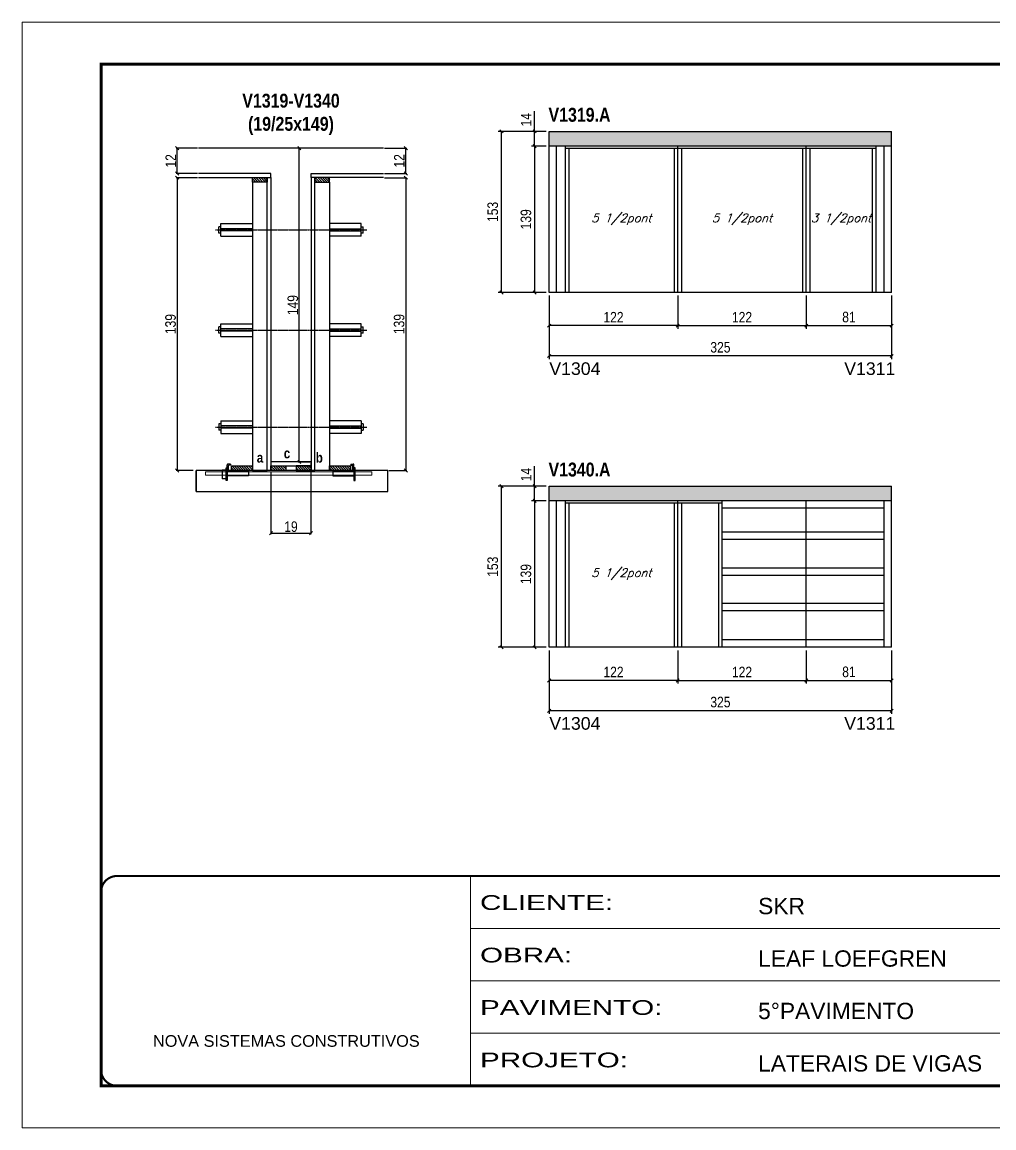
# Model space of a CAD drawing. Extents: x 3309 to 10384, y -2522 to 14608.
# Drawn here: x 6493 to 7415, y 5518 to 6568 of the extents above; entities that cross this region are included whole.
import ezdxf

# ---------------------------------------------------------------- set-up
doc = ezdxf.new("R2010")
doc.units = 0
for name, pattern in [('CONTINUO', [0]), ('DASHED', [0.75, 0.5, -0.25]), ('HIDDEN', [0.375, 0.25, -0.125])]:
    doc.linetypes.add(name, pattern=pattern)
for name, color, linetype in [('5', 5, 'Continuous'), ('barrote', 251, 'Continuous'), ('COTA', 241, 'Continuous'), ('detalhes', 4, 'Continuous'), ('NOMENCLATURA', 7, 'Continuous'), ('Painéis', 200, 'Continuous'), ('presilha', 1, 'Continuous'), ('SARR_2.2x10', 60, 'Continuous'), ('SARR_2.2x7', 40, 'Continuous'), ('SARR_3.5x7', 81, 'Continuous'), ('TENSOR', 3, 'Continuous'), ('texto', 7, 'Continuous')]:
    doc.layers.add(name, color=color, linetype=linetype)
for name, color, linetype, lineweight in [('CONCRETO', 251, 'Continuous', 25), ('Folhas', 255, 'Continuous', 9), ('SARRAFO DE PRESSAO', 251, 'DASHED', 9), ('SCO-___-LAJ', 2, 'Continuous', 0)]:
    doc.layers.add(name, color=color, linetype=linetype, lineweight=lineweight)
doc.styles.add('ARIAL', font='arial.ttf')
doc.styles.add('COTA TECNICA', font='techl___.ttf', dxfattribs={"height": 10})
doc.styles.add('COTA TECNICA 2X', font='techl___.ttf', dxfattribs={"height": 10})
doc.styles.add('Romans', font='romans.shx')
doc.styles.get("Standard").update_dxf_attribs({"font": 'arial.ttf'})
doc.styles.add('TECNICA', font='techb___.ttf', dxfattribs={"height": 10})
doc.styles.add('Tecnologia', font='')
doc.styles.get('Tecnologia').set_extended_font_data('Forgotten Futurist')
doc.dimstyles.new('PAINEL', dxfattribs={"dimtxt": 10, "dimasz": 3, "dimexe": 3, "dimexo": 3, "dimgap": 3, "dimtad": 1, "dimdec": 1, "dimzin": 12, "dimdsep": 46, "dimtxsty": 'COTA TECNICA', "dimblk1": 'OBLIQUE', "dimblk2": 'OBLIQUE', "dimsah": 1, "dimcen": 0.9, "dimclrd": 4, "dimclre": 4, "dimclrt": 240, "dimadec": 1, "dimazin": 3, "dimtfac": 1, "dimtdec": 1, "dimtmove": 0, "dimatfit": 3, "dimfxl": 1, "dimtolj": 1, "dimtzin": 12, "dimarcsym": 0})
doc.dimstyles.new('SECAO', dxfattribs={"dimscale": 0.333333, "dimtxt": 5, "dimasz": 9, "dimexe": 3, "dimexo": 3, "dimgap": 3, "dimtad": 1, "dimdec": 1, "dimlfac": 0.5, "dimzin": 12, "dimdsep": 46, "dimtxsty": 'COTA TECNICA 2X', "dimblk1": 'OBLIQUE', "dimblk2": 'OBLIQUE', "dimsah": 1, "dimcen": 0.9, "dimclrd": 4, "dimclre": 4, "dimclrt": 240, "dimadec": 1, "dimazin": 3, "dimtfac": 1, "dimtdec": 1, "dimtmove": 0, "dimatfit": 3, "dimfxl": 1, "dimtolj": 1, "dimtzin": 12, "dimarcsym": 0})
pattern_1 = [(135, (39964.6714, -117370.023), (-1.122532015, -1.122532015), [])]

# ---------------------------------------------------------------- blocks, each defined once
blk = doc.blocks.new('9999999999')
at = {"color": 30, "linetype": 'CONTINUO'}
for p, q in [((98564.6, 34230.2), (98564.6, 34429.4)), ((98564.6, 34379.6), (99584, 34379.6)), ((98564.6, 34329.8), (99488, 34329.8)), ((98564.6, 34280), (99488, 34280))]:
    blk.add_line(p, q, dxfattribs=at)
at = {"color": 30, "linetype": 'CONTINUO', "const_width": 2}
blk.add_lwpolyline([(99584, 34230.2), (99584, 34414.4, 0.414214), (99569, 34429.4), (98229, 34429.4, 0.414214), (98214, 34414.4), (98214, 34245.2, 0.414214), (98229, 34230.2), (99584, 34230.2)], format="xyb", dxfattribs=at)
at = {"layer": 'Folhas'}
blk.add_lwpolyline([(98139, 34190.2), (99624, 34190.2), (99624, 35240.2), (98139, 35240.2)], close=True, dxfattribs=at)
at = {"layer": 'Folhas', "color": 30, "const_width": 3}
blk.add_lwpolyline([(98214, 34230.2), (99584, 34230.2), (99584, 35200.2), (98214, 35200.2)], close=True, dxfattribs=at)
at = {"color": 7, "linetype": 'Continuous', "ltscale": 5, "style": 'ARIAL'}
for s, height, p in [('SKR', 15.48, (98837.7, 34393.1)), ('LEAF LOEFGREN', 15.483, (98837.7, 34343.3)), ('5°PAVIMENTO', 15.483, (98837.7, 34293.5)), ('NOVA SISTEMAS CONSTRUTIVOS', 11.059, (98263.2, 34267.2)), ('LATERAIS DE VIGAS', 15.483, (98837.7, 34243.7))]:
    blk.add_text(s, height=height, dxfattribs=at).set_placement(p)
at = {"layer": 'Folhas', "color": 7, "style": 'Tecnologia', "width": 1.5}
for s, p in [('CLIENTE:', (98573.7, 34397.2)), ('OBRA:', (98573.7, 34347.3)), ('PAVIMENTO:', (98573.7, 34297.5)), ('PROJETO:', (98573.7, 34247.7))]:
    blk.add_text(s, height=14, dxfattribs=at).set_placement(p)
blk = doc.blocks.new('PRESILHA METÁLICA 1')
at = {"layer": 'presilha'}
for p, q in [((7.5, 10.6), (7.5, 19.9)), ((12, 21), (8.6, 21)), ((9, 11.6), (9, 18.9)), ((12, 19.5), (9.6, 19.5)), ((12, 21), (12, 19.5)), ((0, 13), (6, 13)), ((0, 13), (0, 0)), ((6, 0), (0, 0)), ((6, 15.5), (7.5, 15.5)), ((6, -2.5), (6, 15.5)), ((6, 13), (6, 0)), ((7.5, 15.5), (7.5, -2.5)), ((37.5, 4.1), (7.5, 4.1)), ((37.5, 11), (9.6, 11)), ((37.5, 11), (37.5, 4.1)), ((7.5, -2.5), (6, -2.5))]:
    blk.add_line(p, q, dxfattribs=at)
for centre, radius, start, end in [((8.6, 19.9), 1.14, 90, 180), ((9.6, 18.9), 0.57, 90, 180), ((9.6, 11.6), 0.57, 180, 270)]:
    blk.add_arc(centre, radius, start, end, dxfattribs=at)
blk = doc.blocks.new('PRESILHA METÁLICA 2')
at = {"layer": 'presilha'}
for p, q in [((-5.2, 23.5), (-5.2, 22)), ((-5.2, 23.5), (-1.9, 23.5)), ((-5.2, 22), (-2.8, 22)), ((-2.2, 14.1), (-2.2, 21.4)), ((0.8, 18), (-0.8, 18)), ((-0.8, 18), (-0.8, 0)), ((-0.8, 14.6), (-0.8, 22.4)), ((0.8, 0), (0.8, 18)), ((-30.8, 13.5), (-30.8, 6.6)), ((-30.8, 13.5), (-2.8, 13.5)), ((-30.8, 6.6), (-0.8, 6.6)), ((-0.8, 0), (0.8, 0))]:
    blk.add_line(p, q, dxfattribs=at)
for centre, radius, start, end in [((-2.8, 21.4), 0.57, 0, 90), ((-1.9, 22.4), 1.14, 0, 90), ((-2.8, 14.1), 0.57, 270, 0)]:
    blk.add_arc(centre, radius, start, end, dxfattribs=at)
blk = doc.blocks.new('_Oblique')
at = {"color": 0, "linetype": 'ByBlock', "lineweight": -2}
blk.add_line((-0.5, -0.5), (0.5, 0.5), dxfattribs=at)
blk = doc.blocks.new('*D939')
at = {"layer": 'COTA', "color": 4, "lineweight": -2, "transparency": 16777216}
for p, q in [((6659.4, 6420.1), (6639.1, 6420.1)), ((6640.1, 6420.1), (6640.1, 6142.1)), ((6655.3, 6142.1), (6639.1, 6142.1))]:
    blk.add_line(p, q, dxfattribs=at)
at = {"layer": 'Defpoints', "color": 0, "transparency": 16777216}
for p in [(6660.4, 6420.1), (6640.1, 6142.1), (6656.3, 6142.1)]:
    blk.add_point(p, dxfattribs=at)
at = {"layer": 'COTA', "color": 4, "lineweight": -2, "transparency": 16777216, "xscale": 3, "yscale": 3, "zscale": 3}
for p, rotation in [((6640.1, 6420.1), 90), ((6640.1, 6142.1), 270)]:
    blk.add_blockref('_Oblique', p, dxfattribs=dict(at, rotation=rotation))
at = {"layer": 'COTA', "color": 240, "transparency": 16777216, "insert": (6633.8, 6281.1), "char_height": 10, "attachment_point": 5, "rotation": 90, "style": 'COTA TECNICA 2X'}
blk.add_mtext('\\A1;139', dxfattribs=at)
blk = doc.blocks.new('*D940')
at = {"layer": 'COTA', "color": 4, "lineweight": -2, "transparency": 16777216}
for p, q in [((6836.8, 6420.1), (6858.1, 6420.1)), ((6857.1, 6420.1), (6857.1, 6142.1)), ((6840.9, 6142.1), (6858.1, 6142.1))]:
    blk.add_line(p, q, dxfattribs=at)
at = {"layer": 'Defpoints', "color": 0, "transparency": 16777216}
for p in [(6835.8, 6420.1), (6839.9, 6142.1), (6857.1, 6142.1)]:
    blk.add_point(p, dxfattribs=at)
at = {"layer": 'COTA', "color": 4, "lineweight": -2, "transparency": 16777216, "xscale": 3, "yscale": 3, "zscale": 3}
for p, rotation in [((6857.1, 6420.1), 90), ((6857.1, 6142.1), 270)]:
    blk.add_blockref('_Oblique', p, dxfattribs=dict(at, rotation=rotation))
at = {"layer": 'COTA', "color": 240, "transparency": 16777216, "insert": (6850.8, 6281.1), "char_height": 10, "attachment_point": 5, "rotation": 90, "style": 'COTA TECNICA 2X'}
blk.add_mtext('\\A1;139', dxfattribs=at)
blk = doc.blocks.new('*D941')
at = {"layer": 'COTA', "color": 4, "lineweight": -2, "transparency": 16777216}
for p, q in [((6766.1, 6448.1), (6755, 6448.1)), ((6756, 6150.1), (6756, 6448.1)), ((6766.1, 6150.1), (6755, 6150.1))]:
    blk.add_line(p, q, dxfattribs=at)
at = {"layer": 'Defpoints', "color": 0, "transparency": 16777216}
for p in [(6756, 6448.1), (6767.1, 6448.1), (6767.1, 6150.1)]:
    blk.add_point(p, dxfattribs=at)
at = {"layer": 'COTA', "color": 4, "lineweight": -2, "transparency": 16777216, "xscale": 3, "yscale": 3, "zscale": 3}
for p, rotation in [((6756, 6448.1), 90), ((6756, 6150.1), 270)]:
    blk.add_blockref('_Oblique', p, dxfattribs=dict(at, rotation=rotation))
at = {"layer": 'COTA', "color": 240, "transparency": 16777216, "insert": (6749.9, 6299.1), "char_height": 10, "attachment_point": 5, "rotation": 90, "style": 'COTA TECNICA 2X'}
blk.add_mtext('\\A1;149', dxfattribs=at)
blk = doc.blocks.new('*D942')
at = {"layer": 'COTA', "color": 4, "lineweight": -2, "transparency": 16777216}
for p, q in [((6836.8, 6448.1), (6858.1, 6448.1)), ((6857.1, 6424.1), (6857.1, 6448.1)), ((6836.8, 6424.1), (6858.1, 6424.1))]:
    blk.add_line(p, q, dxfattribs=at)
at = {"layer": 'Defpoints', "color": 0, "transparency": 16777216}
for p in [(6835.8, 6448.1), (6857.1, 6448.1), (6835.8, 6424.1)]:
    blk.add_point(p, dxfattribs=at)
at = {"layer": 'COTA', "color": 4, "lineweight": -2, "transparency": 16777216, "xscale": 3, "yscale": 3, "zscale": 3}
for p, rotation in [((6857.1, 6448.1), 90), ((6857.1, 6424.1), 270)]:
    blk.add_blockref('_Oblique', p, dxfattribs=dict(at, rotation=rotation))
at = {"layer": 'COTA', "color": 240, "transparency": 16777216, "insert": (6851, 6436.1), "char_height": 10, "attachment_point": 5, "rotation": 90, "style": 'COTA TECNICA 2X'}
blk.add_mtext('\\A1;12', dxfattribs=at)
blk = doc.blocks.new('*D944')
at = {"layer": 'COTA', "color": 4, "lineweight": -2, "transparency": 16777216}
for p, q in [((6659.4, 6448.1), (6639.1, 6448.1)), ((6640.1, 6424.1), (6640.1, 6448.1)), ((6659.4, 6424.1), (6639.1, 6424.1))]:
    blk.add_line(p, q, dxfattribs=at)
at = {"layer": 'Defpoints', "color": 0, "transparency": 16777216}
for p in [(6640.1, 6448.1), (6660.4, 6448.1), (6660.4, 6424.1)]:
    blk.add_point(p, dxfattribs=at)
at = {"layer": 'COTA', "color": 4, "lineweight": -2, "transparency": 16777216, "xscale": 3, "yscale": 3, "zscale": 3}
for p, rotation in [((6640.1, 6448.1), 90), ((6640.1, 6424.1), 270)]:
    blk.add_blockref('_Oblique', p, dxfattribs=dict(at, rotation=rotation))
at = {"layer": 'COTA', "color": 240, "transparency": 16777216, "insert": (6634, 6436.1), "char_height": 10, "attachment_point": 5, "rotation": 90, "style": 'COTA TECNICA 2X'}
blk.add_mtext('\\A1;12', dxfattribs=at)
blk = doc.blocks.new('*D943')
at = {"layer": 'COTA', "color": 4, "lineweight": -2, "transparency": 16777216}
for p, q in [((6729.1, 6141.1), (6729.1, 6081.6)), ((6767.1, 6141.1), (6767.1, 6081.6)), ((6729.1, 6082.6), (6767.1, 6082.6))]:
    blk.add_line(p, q, dxfattribs=at)
at = {"layer": 'Defpoints', "color": 0, "transparency": 16777216}
for p in [(6729.1, 6142.1), (6767.1, 6142.1), (6767.1, 6082.6)]:
    blk.add_point(p, dxfattribs=at)
at = {"layer": 'COTA', "color": 4, "lineweight": -2, "transparency": 16777216, "xscale": 3, "yscale": 3, "zscale": 3, "rotation": 180}
blk.add_blockref('_Oblique', (6729.1, 6082.6), dxfattribs=at)
at = {"layer": 'COTA', "color": 4, "lineweight": -2, "transparency": 16777216, "xscale": 3, "yscale": 3, "zscale": 3}
blk.add_blockref('_Oblique', (6767.1, 6082.6), dxfattribs=at)
at = {"layer": 'COTA', "color": 240, "transparency": 16777216, "insert": (6748.1, 6088.7), "char_height": 10, "attachment_point": 5, "style": 'COTA TECNICA 2X'}
blk.add_mtext('\\A1;19', dxfattribs=at)
blk = doc.blocks.new('*D945')
at = {"layer": 'COTA', "color": 4, "linetype": 'ByBlock', "lineweight": -2, "transparency": 16777216}
for p, q in [((6993.3, 6308.1), (6993.3, 6276.6)), ((7115.3, 6308.1), (7115.3, 6276.6)), ((7115.3, 6279.6), (6993.3, 6279.6))]:
    blk.add_line(p, q, dxfattribs=at)
at = {"layer": 'Defpoints', "color": 0, "linetype": 'ByBlock', "transparency": 16777216}
for p in [(6993.3, 6311.1), (7115.3, 6311.1), (6993.3, 6279.6)]:
    blk.add_point(p, dxfattribs=at)
at = {"layer": 'COTA', "color": 4, "linetype": 'ByBlock', "lineweight": -2, "transparency": 16777216, "xscale": 3, "yscale": 3, "zscale": 3, "rotation": 180}
blk.add_blockref('_Oblique', (6993.3, 6279.6), dxfattribs=at)
at = {"layer": 'COTA', "color": 4, "linetype": 'ByBlock', "lineweight": -2, "transparency": 16777216, "xscale": 3, "yscale": 3, "zscale": 3}
blk.add_blockref('_Oblique', (7115.3, 6279.6), dxfattribs=at)
at = {"layer": 'COTA', "color": 240, "linetype": 'ByBlock', "transparency": 16777216, "insert": (7054.3, 6287.6), "char_height": 10, "attachment_point": 5, "style": 'COTA TECNICA'}
blk.add_mtext('\\A1;122', dxfattribs=at)
blk = doc.blocks.new('*D946')
at = {"layer": 'COTA', "color": 4, "lineweight": -2, "transparency": 16777216}
for p, q in [((7115.3, 6308.1), (7115.3, 6276.6)), ((7237.3, 6308.1), (7237.3, 6276.6)), ((7115.3, 6279.6), (7237.3, 6279.6))]:
    blk.add_line(p, q, dxfattribs=at)
at = {"layer": 'Defpoints', "color": 0, "transparency": 16777216}
for p in [(7115.3, 6311.1), (7237.3, 6311.1), (7237.3, 6279.6)]:
    blk.add_point(p, dxfattribs=at)
at = {"layer": 'COTA', "color": 4, "lineweight": -2, "transparency": 16777216, "xscale": 3, "yscale": 3, "zscale": 3, "rotation": 180}
blk.add_blockref('_Oblique', (7115.3, 6279.6), dxfattribs=at)
at = {"layer": 'COTA', "color": 4, "lineweight": -2, "transparency": 16777216, "xscale": 3, "yscale": 3, "zscale": 3}
blk.add_blockref('_Oblique', (7237.3, 6279.6), dxfattribs=at)
at = {"layer": 'COTA', "color": 240, "transparency": 16777216, "insert": (7176.3, 6287.6), "char_height": 10, "attachment_point": 5, "style": 'COTA TECNICA'}
blk.add_mtext('\\A1;122', dxfattribs=at)
blk = doc.blocks.new('*D947')
at = {"layer": 'COTA', "color": 4, "lineweight": -2, "transparency": 16777216}
for p, q in [((7237.3, 6308.1), (7237.3, 6276.6)), ((7318.3, 6308.1), (7318.3, 6276.6)), ((7237.3, 6279.6), (7318.3, 6279.6))]:
    blk.add_line(p, q, dxfattribs=at)
at = {"layer": 'Defpoints', "color": 0, "transparency": 16777216}
for p in [(7237.3, 6311.1), (7318.3, 6311.1), (7318.3, 6279.6)]:
    blk.add_point(p, dxfattribs=at)
at = {"layer": 'COTA', "color": 4, "lineweight": -2, "transparency": 16777216, "xscale": 3, "yscale": 3, "zscale": 3, "rotation": 180}
blk.add_blockref('_Oblique', (7237.3, 6279.6), dxfattribs=at)
at = {"layer": 'COTA', "color": 4, "lineweight": -2, "transparency": 16777216, "xscale": 3, "yscale": 3, "zscale": 3}
blk.add_blockref('_Oblique', (7318.3, 6279.6), dxfattribs=at)
at = {"layer": 'COTA', "color": 240, "transparency": 16777216, "insert": (7277.8, 6287.7), "char_height": 10, "attachment_point": 5, "style": 'COTA TECNICA'}
blk.add_mtext('\\A1;81', dxfattribs=at)
blk = doc.blocks.new('*D948')
at = {"layer": 'COTA', "color": 4, "lineweight": -2, "transparency": 16777216}
for p, q in [((6979.4, 6464.1), (6979.4, 6483.2)), ((6990.3, 6464.1), (6976.4, 6464.1)), ((6979.4, 6450.1), (6979.4, 6464.1)), ((6990.3, 6450.1), (6976.4, 6450.1))]:
    blk.add_line(p, q, dxfattribs=at)
at = {"layer": 'Defpoints', "color": 0, "transparency": 16777216}
for p in [(6979.4, 6464.1), (6993.3, 6464.1), (6993.3, 6450.1)]:
    blk.add_point(p, dxfattribs=at)
at = {"layer": 'COTA', "color": 4, "lineweight": -2, "transparency": 16777216, "xscale": 3, "yscale": 3, "zscale": 3}
for p, rotation in [((6979.4, 6464.1), 90), ((6979.4, 6450.1), 270)]:
    blk.add_blockref('_Oblique', p, dxfattribs=dict(at, rotation=rotation))
at = {"layer": 'COTA', "color": 240, "transparency": 16777216, "insert": (6971.4, 6475.1), "char_height": 10, "attachment_point": 5, "rotation": 90, "style": 'COTA TECNICA'}
blk.add_mtext('\\A1;14', dxfattribs=at)
blk = doc.blocks.new('*D949')
at = {"layer": 'COTA', "color": 4, "lineweight": -2, "transparency": 16777216}
for p, q in [((6990.3, 6450.1), (6976.4, 6450.1)), ((6979.4, 6450.1), (6979.4, 6311.1)), ((6990.3, 6311.1), (6976.4, 6311.1))]:
    blk.add_line(p, q, dxfattribs=at)
at = {"layer": 'Defpoints', "color": 0, "transparency": 16777216}
for p in [(6993.3, 6450.1), (6979.4, 6311.1), (6993.3, 6311.1)]:
    blk.add_point(p, dxfattribs=at)
at = {"layer": 'COTA', "color": 4, "lineweight": -2, "transparency": 16777216, "xscale": 3, "yscale": 3, "zscale": 3}
for p, rotation in [((6979.4, 6450.1), 90), ((6979.4, 6311.1), 270)]:
    blk.add_blockref('_Oblique', p, dxfattribs=dict(at, rotation=rotation))
at = {"layer": 'COTA', "color": 240, "transparency": 16777216, "insert": (6971.2, 6380.6), "char_height": 10, "attachment_point": 5, "rotation": 90, "style": 'COTA TECNICA'}
blk.add_mtext('\\A1;139', dxfattribs=at)
blk = doc.blocks.new('*D950')
at = {"layer": 'COTA', "color": 4, "lineweight": -2, "transparency": 16777216}
for p, q in [((6990.3, 6464.1), (6944.9, 6464.1)), ((6947.9, 6311.1), (6947.9, 6464.1)), ((6990.3, 6311.1), (6944.9, 6311.1))]:
    blk.add_line(p, q, dxfattribs=at)
at = {"layer": 'Defpoints', "color": 0, "transparency": 16777216}
for p in [(6947.9, 6464.1), (6993.3, 6464.1), (6993.3, 6311.1)]:
    blk.add_point(p, dxfattribs=at)
at = {"layer": 'COTA', "color": 4, "lineweight": -2, "transparency": 16777216, "xscale": 3, "yscale": 3, "zscale": 3}
for p, rotation in [((6947.9, 6464.1), 90), ((6947.9, 6311.1), 270)]:
    blk.add_blockref('_Oblique', p, dxfattribs=dict(at, rotation=rotation))
at = {"layer": 'COTA', "color": 240, "transparency": 16777216, "insert": (6939.7, 6387.6), "char_height": 10, "attachment_point": 5, "rotation": 90, "style": 'COTA TECNICA'}
blk.add_mtext('\\A1;153', dxfattribs=at)
blk = doc.blocks.new('*D951')
at = {"layer": 'COTA', "color": 4, "lineweight": -2, "transparency": 16777216}
for p, q in [((6993.3, 6308.1), (6993.3, 6247.8)), ((7318.3, 6308.1), (7318.3, 6247.8)), ((7318.3, 6250.8), (6993.3, 6250.8))]:
    blk.add_line(p, q, dxfattribs=at)
at = {"layer": 'Defpoints', "color": 0, "transparency": 16777216}
for p in [(6993.3, 6311.1), (7318.3, 6311.1), (6993.3, 6250.8)]:
    blk.add_point(p, dxfattribs=at)
at = {"layer": 'COTA', "color": 4, "lineweight": -2, "transparency": 16777216, "xscale": 3, "yscale": 3, "zscale": 3, "rotation": 180}
blk.add_blockref('_Oblique', (6993.3, 6250.8), dxfattribs=at)
at = {"layer": 'COTA', "color": 4, "lineweight": -2, "transparency": 16777216, "xscale": 3, "yscale": 3, "zscale": 3}
blk.add_blockref('_Oblique', (7318.3, 6250.8), dxfattribs=at)
at = {"layer": 'COTA', "color": 240, "transparency": 16777216, "insert": (7155.8, 6259), "char_height": 10, "attachment_point": 5, "style": 'COTA TECNICA'}
blk.add_mtext('\\A1;325', dxfattribs=at)
blk = doc.blocks.new('*D987')
at = {"layer": 'COTA', "color": 4, "linetype": 'ByBlock', "lineweight": -2, "transparency": 16777216}
for p, q in [((6993.3, 5971.2), (6993.3, 5939.7)), ((7115.3, 5971.2), (7115.3, 5939.7)), ((7115.3, 5942.7), (6993.3, 5942.7))]:
    blk.add_line(p, q, dxfattribs=at)
at = {"layer": 'Defpoints', "color": 0, "linetype": 'ByBlock', "transparency": 16777216}
for p in [(6993.3, 5974.2), (7115.3, 5974.2), (6993.3, 5942.7)]:
    blk.add_point(p, dxfattribs=at)
at = {"layer": 'COTA', "color": 4, "linetype": 'ByBlock', "lineweight": -2, "transparency": 16777216, "xscale": 3, "yscale": 3, "zscale": 3, "rotation": 180}
blk.add_blockref('_Oblique', (6993.3, 5942.7), dxfattribs=at)
at = {"layer": 'COTA', "color": 4, "linetype": 'ByBlock', "lineweight": -2, "transparency": 16777216, "xscale": 3, "yscale": 3, "zscale": 3}
blk.add_blockref('_Oblique', (7115.3, 5942.7), dxfattribs=at)
at = {"layer": 'COTA', "color": 240, "linetype": 'ByBlock', "transparency": 16777216, "insert": (7054.3, 5950.7), "char_height": 10, "attachment_point": 5, "style": 'COTA TECNICA'}
blk.add_mtext('\\A1;122', dxfattribs=at)
blk = doc.blocks.new('*D988')
at = {"layer": 'COTA', "color": 4, "lineweight": -2, "transparency": 16777216}
for p, q in [((7115.3, 5971.2), (7115.3, 5939.7)), ((7237.3, 5971.2), (7237.3, 5939.7)), ((7115.3, 5942.7), (7237.3, 5942.7))]:
    blk.add_line(p, q, dxfattribs=at)
at = {"layer": 'Defpoints', "color": 0, "transparency": 16777216}
for p in [(7115.3, 5974.2), (7237.3, 5974.2), (7237.3, 5942.7)]:
    blk.add_point(p, dxfattribs=at)
at = {"layer": 'COTA', "color": 4, "lineweight": -2, "transparency": 16777216, "xscale": 3, "yscale": 3, "zscale": 3, "rotation": 180}
blk.add_blockref('_Oblique', (7115.3, 5942.7), dxfattribs=at)
at = {"layer": 'COTA', "color": 4, "lineweight": -2, "transparency": 16777216, "xscale": 3, "yscale": 3, "zscale": 3}
blk.add_blockref('_Oblique', (7237.3, 5942.7), dxfattribs=at)
at = {"layer": 'COTA', "color": 240, "transparency": 16777216, "insert": (7176.3, 5950.7), "char_height": 10, "attachment_point": 5, "style": 'COTA TECNICA'}
blk.add_mtext('\\A1;122', dxfattribs=at)
blk = doc.blocks.new('*D989')
at = {"layer": 'COTA', "color": 4, "lineweight": -2, "transparency": 16777216}
for p, q in [((7237.3, 5971.2), (7237.3, 5939.7)), ((7318.3, 5971.2), (7318.3, 5939.7)), ((7237.3, 5942.7), (7318.3, 5942.7))]:
    blk.add_line(p, q, dxfattribs=at)
at = {"layer": 'Defpoints', "color": 0, "transparency": 16777216}
for p in [(7237.3, 5974.2), (7318.3, 5974.2), (7318.3, 5942.7)]:
    blk.add_point(p, dxfattribs=at)
at = {"layer": 'COTA', "color": 4, "lineweight": -2, "transparency": 16777216, "xscale": 3, "yscale": 3, "zscale": 3, "rotation": 180}
blk.add_blockref('_Oblique', (7237.3, 5942.7), dxfattribs=at)
at = {"layer": 'COTA', "color": 4, "lineweight": -2, "transparency": 16777216, "xscale": 3, "yscale": 3, "zscale": 3}
blk.add_blockref('_Oblique', (7318.3, 5942.7), dxfattribs=at)
at = {"layer": 'COTA', "color": 240, "transparency": 16777216, "insert": (7277.8, 5950.8), "char_height": 10, "attachment_point": 5, "style": 'COTA TECNICA'}
blk.add_mtext('\\A1;81', dxfattribs=at)
blk = doc.blocks.new('*D990')
at = {"layer": 'COTA', "color": 4, "lineweight": -2, "transparency": 16777216}
for p, q in [((6979.4, 6127.2), (6979.4, 6146.3)), ((6990.3, 6127.2), (6976.4, 6127.2)), ((6979.4, 6113.2), (6979.4, 6127.2)), ((6990.3, 6113.2), (6976.4, 6113.2))]:
    blk.add_line(p, q, dxfattribs=at)
at = {"layer": 'Defpoints', "color": 0, "transparency": 16777216}
for p in [(6979.4, 6127.2), (6993.3, 6127.2), (6993.3, 6113.2)]:
    blk.add_point(p, dxfattribs=at)
at = {"layer": 'COTA', "color": 4, "lineweight": -2, "transparency": 16777216, "xscale": 3, "yscale": 3, "zscale": 3}
for p, rotation in [((6979.4, 6127.2), 90), ((6979.4, 6113.2), 270)]:
    blk.add_blockref('_Oblique', p, dxfattribs=dict(at, rotation=rotation))
at = {"layer": 'COTA', "color": 240, "transparency": 16777216, "insert": (6971.4, 6138.2), "char_height": 10, "attachment_point": 5, "rotation": 90, "style": 'COTA TECNICA'}
blk.add_mtext('\\A1;14', dxfattribs=at)
blk = doc.blocks.new('*D991')
at = {"layer": 'COTA', "color": 4, "lineweight": -2, "transparency": 16777216}
for p, q in [((6990.3, 6113.2), (6976.4, 6113.2)), ((6979.4, 6113.2), (6979.4, 5974.2)), ((6990.3, 5974.2), (6976.4, 5974.2))]:
    blk.add_line(p, q, dxfattribs=at)
at = {"layer": 'Defpoints', "color": 0, "transparency": 16777216}
for p in [(6993.3, 6113.2), (6979.4, 5974.2), (6993.3, 5974.2)]:
    blk.add_point(p, dxfattribs=at)
at = {"layer": 'COTA', "color": 4, "lineweight": -2, "transparency": 16777216, "xscale": 3, "yscale": 3, "zscale": 3}
for p, rotation in [((6979.4, 6113.2), 90), ((6979.4, 5974.2), 270)]:
    blk.add_blockref('_Oblique', p, dxfattribs=dict(at, rotation=rotation))
at = {"layer": 'COTA', "color": 240, "transparency": 16777216, "insert": (6971.2, 6043.7), "char_height": 10, "attachment_point": 5, "rotation": 90, "style": 'COTA TECNICA'}
blk.add_mtext('\\A1;139', dxfattribs=at)
blk = doc.blocks.new('*D992')
at = {"layer": 'COTA', "color": 4, "lineweight": -2, "transparency": 16777216}
for p, q in [((6990.3, 6127.2), (6944.9, 6127.2)), ((6947.9, 5974.2), (6947.9, 6127.2)), ((6990.3, 5974.2), (6944.9, 5974.2))]:
    blk.add_line(p, q, dxfattribs=at)
at = {"layer": 'Defpoints', "color": 0, "transparency": 16777216}
for p in [(6947.9, 6127.2), (6993.3, 6127.2), (6993.3, 5974.2)]:
    blk.add_point(p, dxfattribs=at)
at = {"layer": 'COTA', "color": 4, "lineweight": -2, "transparency": 16777216, "xscale": 3, "yscale": 3, "zscale": 3}
for p, rotation in [((6947.9, 6127.2), 90), ((6947.9, 5974.2), 270)]:
    blk.add_blockref('_Oblique', p, dxfattribs=dict(at, rotation=rotation))
at = {"layer": 'COTA', "color": 240, "transparency": 16777216, "insert": (6939.7, 6050.7), "char_height": 10, "attachment_point": 5, "rotation": 90, "style": 'COTA TECNICA'}
blk.add_mtext('\\A1;153', dxfattribs=at)
blk = doc.blocks.new('*D993')
at = {"layer": 'COTA', "color": 4, "lineweight": -2, "transparency": 16777216}
for p, q in [((6993.3, 5971.2), (6993.3, 5910.9)), ((7318.3, 5971.2), (7318.3, 5910.9)), ((7318.3, 5913.9), (6993.3, 5913.9))]:
    blk.add_line(p, q, dxfattribs=at)
at = {"layer": 'Defpoints', "color": 0, "transparency": 16777216}
for p in [(6993.3, 5974.2), (7318.3, 5974.2), (6993.3, 5913.9)]:
    blk.add_point(p, dxfattribs=at)
at = {"layer": 'COTA', "color": 4, "lineweight": -2, "transparency": 16777216, "xscale": 3, "yscale": 3, "zscale": 3, "rotation": 180}
blk.add_blockref('_Oblique', (6993.3, 5913.9), dxfattribs=at)
at = {"layer": 'COTA', "color": 4, "lineweight": -2, "transparency": 16777216, "xscale": 3, "yscale": 3, "zscale": 3}
blk.add_blockref('_Oblique', (7318.3, 5913.9), dxfattribs=at)
at = {"layer": 'COTA', "color": 240, "transparency": 16777216, "insert": (7155.8, 5922.1), "char_height": 10, "attachment_point": 5, "style": 'COTA TECNICA'}
blk.add_mtext('\\A1;325', dxfattribs=at)

msp = doc.modelspace()

# ---------------------------------------------------------------- hatches: boundary and pattern name
at = {"layer": 'COTA'}
h = msp.add_hatch(dxfattribs=at)
h.set_pattern_fill('AR-CONC', color=256, scale=0.03)
h.set_pattern_definition([(50, (98.1954, -3432.2997), (5.46554, -0.4781726), [0.5715, -6.2865]), (355, (98.1954, -3432.3), (-1.0573026, 5.7317054), [0.4572, -5.0292175]), (100.451445, (98.651, -3432.3396), (4.4082374, 5.2535326), [0.4857003, -5.3427073]), (46.1842, (98.1954, -3430.776), (8.1323712, -1.26127), [0.85725, -9.42975]), (96.63556, (98.873, -3430.881), (7.122124, 7.4227837), [0.7285507, -8.014068]), (351.18415, (98.195, -3430.776), (7.122124, 7.422784), [0.685799, -7.543792]), (21, (98.9574, -3431.1567), (4.5484317, -3.067956), [0.5715, -6.2865]), (326, (98.9574, -3431.157), (1.8540609, 5.525639), [0.4572, -5.0292]), (71.451445, (99.3364, -3431.4124), (6.4024926, 2.457683), [0.4857003, -5.3426981]), (37.5, (98.1954, -3432.2997), (0.0926581, 2.53665117), [0, -4.96824, 0, -5.1054, 0, -5.04825]), (7.5, (98.1954, -3432.2997), (2.0045899, 3.00541724), [0, -2.91084, 0, -4.85394, 0, -1.92405]), (327.5, (96.4961, -3432.2997), (4.06771786, -0.17186232), [0, -1.905, 0, -5.9436, 0, -7.8867]), (317.5, (95.734, -3432.2997), (4.4438754, 0.7627947), [0, -2.4765, 0, -3.94716, 0, -5.6007])])
h.paths.add_polyline_path([(7318.33, 6450.06), (7318.33, 6464.06), (6993.33, 6464.06), (6993.33, 6450.06)])
h = msp.add_hatch(dxfattribs=at)
h.set_pattern_fill('AR-CONC', color=256, scale=0.03)
h.set_pattern_definition([(50, (98.1954, -3769.177), (5.46554, -0.4781726), [0.5715, -6.2865]), (355, (98.1954, -3769.177), (-1.0573026, 5.7317054), [0.4572, -5.0292175]), (100.451445, (98.651, -3769.2167), (4.4082374, 5.2535326), [0.4857003, -5.3427073]), (46.1842, (98.1954, -3767.653), (8.1323712, -1.26127), [0.85725, -9.42975]), (96.63556, (98.873, -3767.758), (7.122124, 7.4227837), [0.7285507, -8.014068]), (351.18415, (98.195, -3767.653), (7.122124, 7.422784), [0.685799, -7.543792]), (21, (98.9574, -3768.034), (4.5484317, -3.067956), [0.5715, -6.2865]), (326, (98.9574, -3768.034), (1.8540609, 5.525639), [0.4572, -5.0292]), (71.451445, (99.3364, -3768.2895), (6.4024926, 2.457683), [0.4857003, -5.3426981]), (37.5, (98.1954, -3769.1768), (0.0926581, 2.53665117), [0, -4.96824, 0, -5.1054, 0, -5.04825]), (7.5, (98.1954, -3769.1768), (2.0045899, 3.00541724), [0, -2.91084, 0, -4.85394, 0, -1.92405]), (327.5, (96.4961, -3769.1768), (4.06771786, -0.17186232), [0, -1.905, 0, -5.9436, 0, -7.8867]), (317.5, (95.734, -3769.1768), (4.4438754, 0.7627947), [0, -2.4765, 0, -3.94716, 0, -5.6007])])
h.paths.add_polyline_path([(7318.33, 6113.18), (7318.33, 6127.18), (6993.33, 6127.18), (6993.33, 6113.18)])
at = {"layer": 'SARR_2.2x10'}
h = msp.add_hatch(dxfattribs=at)
h.set_pattern_fill('ANSI31', color=256, scale=0.5, angle=90)
h.set_pattern_definition([(135, (39885.0714, -117370.023), (-1.122532015, -1.122532015), [])])
h.paths.add_polyline_path([(6691.53, 6146.55), (6691.53, 6142.15), (6711.53, 6142.15), (6711.53, 6146.55)])
h = msp.add_hatch(dxfattribs=at)
h.set_pattern_fill('ANSI31', color=256, scale=0.5, angle=90)
h.set_pattern_definition([(135, (39978.2714, -117370.023), (-1.122532015, -1.122532015), [])])
h.paths.add_polyline_path([(6784.73, 6146.55), (6784.73, 6142.15), (6804.73, 6142.15), (6804.73, 6146.55)])
at = {"layer": 'SARR_2.2x7'}
h = msp.add_hatch(dxfattribs=at)
h.set_pattern_fill('ANSI31', color=256, scale=0.5, angle=90)
h.set_pattern_definition([(135, (39899.0714, -117096.423), (-1.122532015, -1.122532015), [])])
h.paths.add_polyline_path([(6725.53, 6420.15), (6725.53, 6415.75), (6711.53, 6415.75), (6711.53, 6420.15)])
h = msp.add_hatch(dxfattribs=at)
h.set_pattern_fill('ANSI31', color=256, scale=0.5, angle=90)
h.set_pattern_definition([(135, (39879.0714, -117096.423), (-1.122532015, -1.122532015), [])])
h.paths.add_polyline_path([(6770.73, 6420.15), (6770.73, 6415.75), (6784.73, 6415.75), (6784.73, 6420.15)])
h = msp.add_hatch(dxfattribs=at)
h.set_pattern_fill('ANSI31', color=256, scale=0.5, angle=90)
h.set_pattern_definition(pattern_1)
h.paths.add_polyline_path([(6743.13, 6142.15), (6743.13, 6146.55), (6729.13, 6146.55), (6729.13, 6142.15)])
h = msp.add_hatch(dxfattribs=at)
h.set_pattern_fill('ANSI31', color=256, scale=0.5, angle=90)
h.set_pattern_definition(pattern_1)
h.paths.add_polyline_path([(6753.13, 6146.55), (6753.13, 6142.15), (6767.13, 6142.15), (6767.13, 6146.55)])

# ---------------------------------------------------------------- linework, layer by layer
at = {"ltscale": 3}
for p, q in [((6679.53, 6367.58), (6679.53, 6373.58)), ((6681.53, 6373.58), (6679.53, 6373.58)), ((6681.53, 6364.58), (6681.53, 6376.58)), ((6681.53, 6376.58), (6711.53, 6376.58)), ((6814.73, 6376.58), (6784.73, 6376.58)), ((6814.73, 6364.58), (6814.73, 6376.58)), ((6814.73, 6373.58), (6816.73, 6373.58)), ((6816.73, 6367.58), (6816.73, 6373.58)), ((6681.53, 6367.58), (6679.53, 6367.58)), ((6711.53, 6371.58), (6681.53, 6371.58)), ((6711.53, 6369.58), (6681.53, 6369.58)), ((6681.53, 6364.58), (6711.53, 6364.58)), ((6784.73, 6371.58), (6814.73, 6371.58)), ((6784.73, 6369.58), (6814.73, 6369.58)), ((6814.73, 6364.58), (6784.73, 6364.58)), ((6816.73, 6367.58), (6814.73, 6367.58)), ((6681.53, 6269.46), (6681.53, 6281.46)), ((6681.53, 6281.46), (6711.53, 6281.46)), ((6814.73, 6281.46), (6784.73, 6281.46)), ((6814.73, 6269.46), (6814.73, 6281.46)), ((6679.53, 6272.46), (6679.53, 6278.46)), ((6681.53, 6278.46), (6679.53, 6278.46)), ((6681.53, 6272.46), (6679.53, 6272.46)), ((6711.53, 6276.46), (6681.53, 6276.46)), ((6711.53, 6274.46), (6681.53, 6274.46)), ((6681.53, 6269.46), (6711.53, 6269.46)), ((6784.73, 6276.46), (6814.73, 6276.46)), ((6784.73, 6274.46), (6814.73, 6274.46)), ((6814.73, 6269.46), (6784.73, 6269.46)), ((6814.73, 6278.46), (6816.73, 6278.46)), ((6816.73, 6272.46), (6814.73, 6272.46)), ((6816.73, 6272.46), (6816.73, 6278.46)), ((6679.53, 6186.32), (6679.53, 6180.32)), ((6681.53, 6186.32), (6679.53, 6186.32)), ((6681.53, 6189.32), (6681.53, 6177.32)), ((6681.53, 6189.32), (6711.53, 6189.32)), ((6814.73, 6189.32), (6784.73, 6189.32)), ((6814.73, 6189.32), (6814.73, 6177.32)), ((6816.73, 6186.32), (6814.73, 6186.32)), ((6816.73, 6186.32), (6816.73, 6180.32)), ((6681.53, 6180.32), (6679.53, 6180.32)), ((6711.53, 6184.32), (6681.53, 6184.32)), ((6711.53, 6182.32), (6681.53, 6182.32)), ((6681.53, 6177.32), (6711.53, 6177.32)), ((6784.73, 6184.32), (6814.73, 6184.32)), ((6784.73, 6182.32), (6814.73, 6182.32)), ((6814.73, 6177.32), (6784.73, 6177.32)), ((6814.73, 6180.32), (6816.73, 6180.32))]:
    msp.add_line(p, q, dxfattribs=at)
at = {"layer": 'barrote'}
msp.add_lwpolyline([(6658.08, 6122.15), (6839.99, 6122.15), (6839.99, 6142.15), (6658.08, 6142.15)], close=True, dxfattribs=at)
at = {"layer": 'CONCRETO', "linetype": 'Continuous'}
msp.add_line((6835.83, 6448.15), (6660.43, 6448.15), dxfattribs=at)
at = {"layer": 'COTA'}
for p, q in [((6993.33, 6450.06), (6993.33, 6464.06)), ((6993.33, 6464.06), (7318.33, 6464.06)), ((7318.33, 6450.06), (7318.33, 6464.06)), ((6993.33, 6113.18), (6993.33, 6127.18)), ((6993.33, 6127.18), (7318.33, 6127.18)), ((7318.33, 6113.18), (7318.33, 6127.18))]:
    msp.add_line(p, q, dxfattribs=at)
at = {"layer": 'detalhes', "color": 250}
msp.add_line((6658.08, 6122.15), (6658.08, 6142.15), dxfattribs=at)
at = {"layer": 'Painéis', "linetype": 'ByBlock'}
for p, q in [((7318.33, 6450.06), (6993.33, 6450.06)), ((6993.33, 6311.06), (6993.33, 6450.06)), ((7115.33, 6311.06), (7115.33, 6450.06)), ((7237.33, 6311.06), (7237.33, 6450.06)), ((7318.33, 6311.06), (7318.33, 6450.06)), ((7318.33, 6311.06), (6993.33, 6311.06)), ((7318.33, 6113.18), (6993.33, 6113.18)), ((6993.33, 5974.18), (6993.33, 6113.18)), ((7115.33, 5974.18), (7115.33, 6113.18)), ((7237.33, 5974.18), (7237.33, 6113.18)), ((7318.33, 5974.18), (7318.33, 6113.18)), ((7318.33, 5974.18), (6993.33, 5974.18))]:
    msp.add_line(p, q, dxfattribs=at)
at = {"layer": 'Painéis', "linetype": 'Continuous', "elevation": 0}
for points in [[(6660.43, 6420.15), (6729.13, 6420.15), (6729.13, 6424.15), (6660.43, 6424.15)], [(6835.83, 6420.15), (6767.13, 6420.15), (6767.13, 6424.15), (6835.83, 6424.15)]]:
    msp.add_lwpolyline(points, dxfattribs=at)
at = {"layer": 'Painéis', "linetype": 'Continuous'}
for points in [[(6725.53, 6142.15), (6725.53, 6420.15), (6729.13, 6420.15), (6729.13, 6142.15)], [(6770.73, 6142.15), (6770.73, 6420.15), (6767.13, 6420.15), (6767.13, 6142.15)], [(6767.13, 6150.15), (6729.13, 6150.15), (6729.13, 6146.55), (6767.13, 6146.55)]]:
    msp.add_lwpolyline(points, close=True, dxfattribs=at)
at = {"layer": 'SARR_2.2x10'}
for points in [[(6691.53, 6146.55), (6711.53, 6146.55), (6711.53, 6142.15), (6691.53, 6142.15)], [(6784.73, 6146.55), (6804.73, 6146.55), (6804.73, 6142.15), (6784.73, 6142.15)]]:
    msp.add_lwpolyline(points, close=True, dxfattribs=at)
at = {"layer": 'SARR_2.2x7', "linetype": 'Continuous'}
for p, q in [((7000.33, 6311.06), (7000.33, 6450.06)), ((7115.33, 6447.86), (7008.33, 6447.86)), ((7237.33, 6447.86), (7115.33, 6447.86)), ((7303.33, 6447.86), (7237.33, 6447.86)), ((7311.33, 6311.06), (7311.33, 6450.06)), ((7000.33, 5974.18), (7000.33, 6113.18)), ((7311.33, 5974.18), (7311.33, 6113.18)), ((7115.33, 6110.98), (7008.33, 6110.98)), ((7157.33, 6110.98), (7115.33, 6110.98)), ((7237.33, 6106.18), (7157.33, 6106.18)), ((7311.33, 6106.18), (7237.33, 6106.18)), ((7237.33, 6083.49), (7157.33, 6083.49)), ((7311.33, 6083.49), (7237.33, 6083.49)), ((7237.33, 6076.49), (7157.33, 6076.49)), ((7311.33, 6076.49), (7237.33, 6076.49)), ((7237.33, 6049.45), (7157.33, 6049.45)), ((7311.33, 6049.45), (7237.33, 6049.45)), ((7237.33, 6042.45), (7157.33, 6042.45)), ((7311.33, 6042.45), (7237.33, 6042.45)), ((7237.33, 6015.69), (7157.33, 6015.69)), ((7237.33, 6008.69), (7157.33, 6008.69)), ((7311.33, 6015.69), (7237.33, 6015.69)), ((7311.33, 6008.69), (7237.33, 6008.69)), ((7237.33, 5981.18), (7157.33, 5981.18)), ((7311.33, 5981.18), (7237.33, 5981.18))]:
    msp.add_line(p, q, dxfattribs=at)
at = {"layer": 'SARR_2.2x7', "elevation": 0}
for points in [[(6711.53, 6420.15), (6725.53, 6420.15), (6725.53, 6415.75), (6711.53, 6415.75)], [(6784.73, 6420.15), (6770.73, 6420.15), (6770.73, 6415.75), (6784.73, 6415.75)]]:
    msp.add_lwpolyline(points, close=True, dxfattribs=at)
at = {"layer": 'SARR_2.2x7'}
for points in [[(6729.13, 6146.55), (6743.13, 6146.55), (6743.13, 6142.15), (6729.13, 6142.15)], [(6767.13, 6146.55), (6753.13, 6146.55), (6753.13, 6142.15), (6767.13, 6142.15)]]:
    msp.add_lwpolyline(points, close=True, dxfattribs=at)
at = {"layer": 'SARR_3.5x7'}
for p, q in [((7008.33, 6450.06), (7008.33, 6311.06)), ((7011.83, 6447.86), (7011.83, 6311.06)), ((7111.83, 6447.86), (7111.83, 6311.06)), ((7118.83, 6447.86), (7118.83, 6311.06)), ((7233.83, 6447.86), (7233.83, 6311.06)), ((7240.83, 6447.86), (7240.83, 6311.06)), ((7299.83, 6447.86), (7299.83, 6311.06)), ((7303.33, 6450.06), (7303.33, 6311.06)), ((7008.33, 6113.18), (7008.33, 5974.18)), ((7157.33, 5974.18), (7157.33, 6113.18)), ((7011.83, 6110.98), (7011.83, 5974.18)), ((7111.83, 6110.98), (7111.83, 5974.18)), ((7118.83, 6110.98), (7118.83, 5974.18)), ((7153.83, 6110.98), (7153.83, 5974.18))]:
    msp.add_line(p, q, dxfattribs=at)
for points in [[(6725.53, 6415.75), (6711.53, 6415.75), (6711.53, 6142.15), (6725.53, 6142.15)], [(6770.73, 6415.75), (6784.73, 6415.75), (6784.73, 6142.15), (6770.73, 6142.15)]]:
    msp.add_lwpolyline(points, close=True, dxfattribs=at)
at = {"layer": 'SCO-___-LAJ', "color": 1}
msp.add_lwpolyline([(6667.08, 6140.81), (6824.92, 6140.81), (6824.92, 6137.61), (6667.08, 6137.61)], close=True, dxfattribs=at)
at = {"layer": 'TENSOR', "linetype": 'HIDDEN', "ltscale": 0.5}
for p, q in [((6676.53, 6370.58), (6820.04, 6370.58)), ((6676.53, 6275.46), (6820.04, 6275.46)), ((6676.53, 6183.32), (6820.04, 6183.32))]:
    msp.add_line(p, q, dxfattribs=at)

# ---------------------------------------------------------------- block references
at = {"layer": 'presilha', "xscale": 0.6666666666666666, "yscale": 0.6666666666666666, "zscale": 0.6666666666666666}
for name, p in [('PRESILHA METÁLICA 1', (6682.67, 6134.18)), ('PRESILHA METÁLICA 2', (6808.41, 6132.51))]:
    msp.add_blockref(name, p, dxfattribs=at)
at = {"layer": 'SARRAFO DE PRESSAO', "color": 6, "linetype": 'ByBlock'}
msp.add_blockref('9999999999', (-91646.11, -28672.37), dxfattribs=at)

# ---------------------------------------------------------------- texts
at = {"layer": '5', "linetype": 'Continuous'}
for s, p in [('V1304', (6993.4, 6232.78)), ('V1311', (7273.37, 6232.78)), ('V1304', (6993.4, 5895.91)), ('V1311', (7273.37, 5895.91))]:
    msp.add_text(s, height=12, rotation=0.00004, dxfattribs=at).set_placement(p)
at = {"layer": 'detalhes', "style": 'TECNICA'}
for s, p in [('a', (6715.66, 6149.51)), ('c', (6741.27, 6153.62)), ('b', (6771.63, 6149.5))]:
    msp.add_text(s, height=9.6, dxfattribs=at).set_placement(p)
at = {"layer": 'NOMENCLATURA', "style": 'TECNICA'}
for s, p in [('V1319.A', (6992.61, 6473.25)), ('V1340.A', (6992.61, 6136.37))]:
    msp.add_text(s, height=13.2, dxfattribs=at).set_placement(p)
at = {"layer": 'NOMENCLATURA', "insert": (6748.13, 6499.84), "char_height": 13.2, "attachment_point": 2, "style": 'TECNICA'}
msp.add_mtext_dynamic_manual_height_columns('V1319-V1340\\P(19/25x149)', width=300.2766, gutter_width=1, heights=[0], dxfattribs=at)
at = {"layer": 'texto', "color": 2, "char_height": 8, "attachment_point": 5, "style": 'Romans'}
for s, insert in [('{\\Q19;\\C256;5 1/2pont}', (7061.83, 6380.56)), ('{\\Q19;\\C256;5 1/2pont}', (7176.33, 6380.56)), ('{\\Q19;\\C256;3 1/2pont}', (7270.33, 6380.56)), ('{\\Q19;\\C256;5 1/2pont}', (7061.83, 6043.68))]:
    msp.add_mtext(s, dxfattribs=dict(at, insert=insert))

# ---------------------------------------------------------------- dimensions: what is measured, and where the dimension line sits
at = {"layer": 'COTA'}
for base, p1, p2, dimstyle, picture, middle in [((6979.45, 6464.06), (6993.33, 6450.06), (6993.33, 6464.06), 'PAINEL', '*D948', (6971.37, 6475.12)), ((6947.88, 6464.06), (6993.33, 6311.06), (6993.33, 6464.06), 'PAINEL', '*D950', (6939.66, 6387.56)), ((6640.09, 6448.15), (6660.43, 6424.15), (6660.43, 6448.15), 'SECAO', '*D944', (6634.03, 6436.15)), ((6857.05, 6448.15), (6835.83, 6424.15), (6835.83, 6448.15), 'SECAO', '*D942', (6850.99, 6436.15)), ((6979.45, 6311.06), (6993.33, 6450.06), (6993.33, 6311.06), 'PAINEL', '*D949', (6971.2, 6380.56)), ((6640.09, 6142.15, 0), (6660.43, 6420.15), (6656.32, 6142.15, 0), 'SECAO', '*D939', (6633.84, 6281.15, 0)), ((6857.05, 6142.15, 0), (6835.83, 6420.15), (6839.95, 6142.15, 0), 'SECAO', '*D940', (6850.8, 6281.15, 0)), ((6979.45, 6127.18), (6993.33, 6113.18), (6993.33, 6127.18), 'PAINEL', '*D990', (6971.37, 6138.24)), ((6947.88, 6127.18), (6993.33, 5974.18), (6993.33, 6127.18), 'PAINEL', '*D992', (6939.66, 6050.68)), ((6979.45, 5974.18), (6993.33, 6113.18), (6993.33, 5974.18), 'PAINEL', '*D991', (6971.2, 6043.68))]:
    dim = msp.add_linear_dim(base=base, p1=p1, p2=p2, angle=90, dimstyle=dimstyle, dxfattribs=at)
    dim.commit()
    dim.dimension.update_dxf_attribs({"geometry": picture, "text_midpoint": middle})
dim = msp.add_linear_dim(base=(6755.96, 6448.15), p1=(6767.13, 6150.15), p2=(6767.13, 6448.15), angle=90, dimstyle='SECAO', dxfattribs=at)
dim.commit()
dim.dimension.update_dxf_attribs({"geometry": '*D941', "text_midpoint": (6755.96, 6299.15), "dimtype": 160})
at = {"layer": 'COTA', "linetype": 'ByBlock'}
for base, p1, p2, picture, middle in [((6993.33, 6279.56), (7115.33, 6311.06), (6993.33, 6311.06), '*D945', (7054.33, 6287.62)), ((6993.33, 5942.68), (7115.33, 5974.18), (6993.33, 5974.18), '*D987', (7054.33, 5950.74))]:
    dim = msp.add_linear_dim(base=base, p1=p1, p2=p2, angle=180, dimstyle='PAINEL', override={"dimtmove": 1}, dxfattribs=at)
    dim.commit()
    dim.dimension.update_dxf_attribs({"geometry": picture, "text_midpoint": middle})
at = {"layer": 'COTA'}
for base, p1, p2, dimstyle, picture, middle in [((6993.33, 6250.8), (7318.33, 6311.06), (6993.33, 6311.06), 'PAINEL', '*D951', (7155.83, 6259.01)), ((7237.33, 6279.56), (7115.33, 6311.06), (7237.33, 6311.06), 'PAINEL', '*D946', (7176.33, 6287.62)), ((7318.33, 6279.56), (7237.33, 6311.06), (7318.33, 6311.06), 'PAINEL', '*D947', (7277.83, 6287.65)), ((6767.13, 6082.57), (6729.13, 6142.15), (6767.13, 6142.15), 'SECAO', '*D943', (6748.13, 6088.65)), ((6993.33, 5913.92), (7318.33, 5974.18), (6993.33, 5974.18), 'PAINEL', '*D993', (7155.83, 5922.14)), ((7237.33, 5942.68), (7115.33, 5974.18), (7237.33, 5974.18), 'PAINEL', '*D988', (7176.33, 5950.74)), ((7318.33, 5942.68), (7237.33, 5974.18), (7318.33, 5974.18), 'PAINEL', '*D989', (7277.83, 5950.78))]:
    dim = msp.add_linear_dim(base=base, p1=p1, p2=p2, dimstyle=dimstyle, dxfattribs=at)
    dim.commit()
    dim.dimension.update_dxf_attribs({"geometry": picture, "text_midpoint": middle})

doc.saveas('drawing.dxf')
